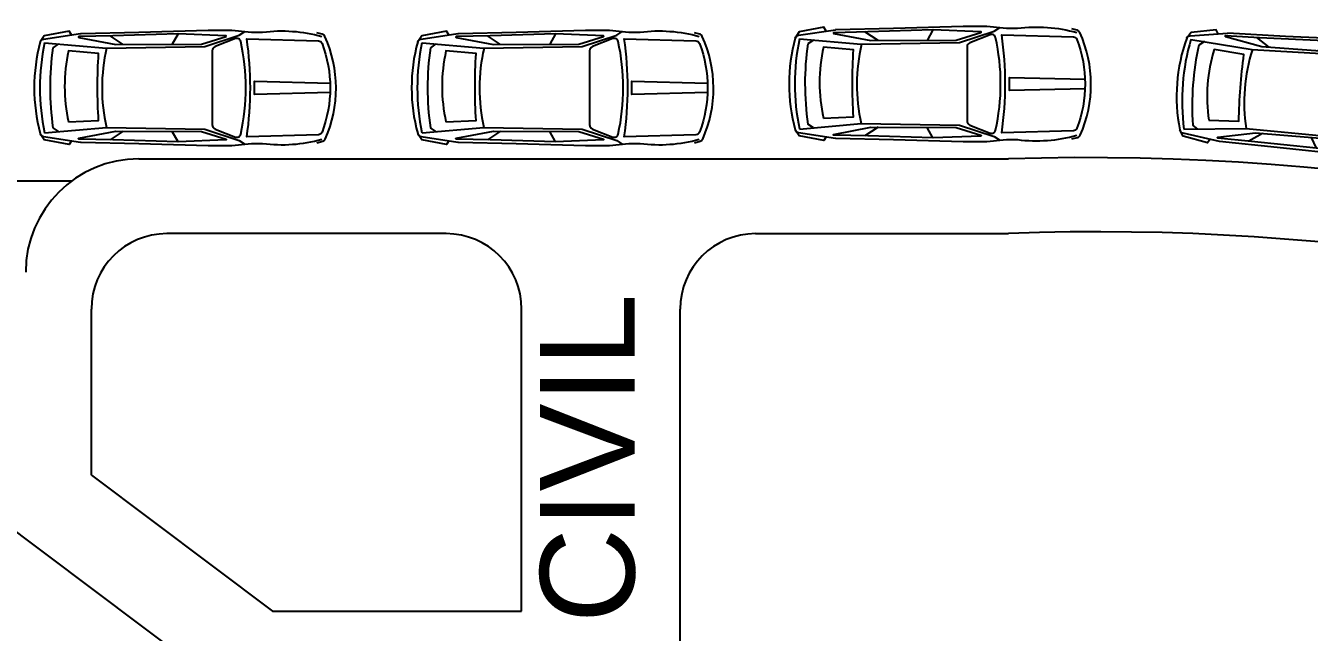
# Model space of a CAD drawing. Extents: x -30 to 1202, y 231 to 898.
# Drawn here: x 69.94 to 86.94, y 381.45 to 389.49 of the extents above; entities that cross this region are included whole.
import ezdxf

# ---------------------------------------------------------------- set-up
doc = ezdxf.new("R2010")
doc.units = 0
doc.header["$LTSCALE"] = 0.04
doc.layers.get('0').update_dxf_attribs({"linetype": 'CONTINUOUS'})
for name, color, linetype in [('LEYENDAS', 3, 'CONTINUOUS'), ('PISO', 1, 'CONTINUOUS'), ('PISOS', 1, 'CONTINUOUS')]:
    doc.layers.add(name, color=color, linetype=linetype)
doc.styles.add('STYLE2', font='arial.ttf')

# ---------------------------------------------------------------- blocks, each defined once
blk = doc.blocks.new('Aupln001')
for p, q in [((-2.821, 0.58), (-2.994, 0.694)), ((-2.093, 0.72), (-2.17, 0.582)), ((-3.678, 0.587), (-3.751, 0.537)), ((-3.678, -0.575), (-3.75, -0.526)), ((-2.821, -0.568), (-2.994, -0.682)), ((-2.093, -0.708), (-2.17, -0.571))]:
    blk.add_line(p, q)
for points in [[(-3.506, 0.706), (-3.537, 0.756), (-3.865, 0.694), (-3.918, 0.613, -0.296775), (-3.875, 0.651), (-3.386, 0.724, -0.031441), (-3.379, 0.725), (-2.615, 0.743, 0.001455), (-2.615, 0.743), (-1.694, 0.77, -0.007326), (-1.692, 0.77), (-1.386, 0.77, -0.025363), (-1.38, 0.77), (-1.12, 0.743, 0.024637), (-1.115, 0.743), (-0.986, 0.743, 0.032795), (-0.973, 0.743, -0.100755), (-0.189, 0.686)], [(-0.253, -0.723), (-0.177, -0.703, 0.226888), (-0.143, -0.674, 0.214205), (-0.149, 0.687, 0.224603), (-0.183, 0.716), (-0.253, 0.734)], [(-3.506, -0.695), (-3.537, -0.745), (-3.865, -0.683), (-3.918, -0.602, 0.296775), (-3.875, -0.64), (-3.386, -0.713, 0.031441), (-3.379, -0.714), (-2.615, -0.732, -0.001455), (-2.615, -0.732), (-1.694, -0.759, 0.007326), (-1.692, -0.759), (-1.386, -0.759, 0.025363), (-1.38, -0.758), (-1.12, -0.732, -0.024637), (-1.115, -0.732), (-0.986, -0.731, -0.032795), (-0.973, -0.732, 0.100755), (-0.189, -0.675)]]:
    blk.add_lwpolyline(points, format="xyb")
for points in [[(-3.862, 0.603), (-3.043, 0.531), (-1.74, 0.554), (-1.283, 0.705), (-1.209, 0.752)], [(-0.079, -0.058), (-1.081, -0.081), (-1.081, 0.092), (-0.079, 0.069)], [(-3.862, -0.592), (-3.043, -0.52), (-1.74, -0.543), (-1.283, -0.693), (-1.209, -0.741)]]:
    blk.add_lwpolyline(points)
for points in [[(-2.957, 0.695, -0.001613), (-2.958, 0.695), (-3.408, 0.684, 0.898845), (-3.409, 0.674), (-2.916, 0.579), (-1.785, 0.584), (-1.458, 0.686, 0.843434), (-1.459, 0.696), (-2.092, 0.72, 0.016499), (-2.095, 0.72)], [(-1.264, 0.62, 0.460891), (-1.334, 0.657), (-1.603, 0.551, 0.30819), (-1.642, 0.494), (-1.642, -0.482, 0.30819), (-1.603, -0.54), (-1.334, -0.646, 0.460891), (-1.264, -0.609, 0.109577)], [(-0.233, -0.616), (-1.183, -0.643, 0.072437), (-1.183, 0.654), (-0.233, 0.627, -0.304109), (-0.186, 0.593, -0.182739), (-0.186, -0.582, -0.304109)], [(-3.545, -0.447), (-3.146, -0.429, -0.030108), (-3.146, 0.459), (-3.545, 0.494, 0.109099)], [(-2.957, -0.683, 0.001613), (-2.958, -0.683), (-3.408, -0.673, -0.898845), (-3.409, -0.663), (-2.916, -0.568), (-1.785, -0.573), (-1.458, -0.675, -0.843434), (-1.459, -0.685), (-2.092, -0.708, -0.016499), (-2.095, -0.708)]]:
    blk.add_lwpolyline(points, format="xyb", close=True)
for centre, radius, start, end in [((-1.703, 0.006), 2.297, 164.6672, 195.3328), ((-1.004, 0.006), 2.92, 168.1984, 191.8016), ((-0.075, 0.009), 3.714, 171.8338, 188.2809), ((-0.749, -0.001), 2.352, 166.9232, 192.7419)]:
    blk.add_arc(centre, radius, start, end)

msp = doc.modelspace()

# ---------------------------------------------------------------- linework, layer by layer
at = {"layer": 'PISO'}
for p, q in [((71.439, 387.722), (82.959, 387.722)), ((45.423, 387.432), (70.553, 387.432)), ((75.509, 386.732), (71.809, 386.732)), ((79.609, 386.732), (82.959, 386.732)), ((70.809, 383.532), (70.809, 385.732)), ((76.509, 381.732), (76.509, 385.732)), ((78.609, 363.232), (78.609, 385.732)), ((68.809, 383.532), (72.809, 380.532)), ((70.809, 383.532), (73.209, 381.732)), ((73.209, 381.732), (76.509, 381.732))]:
    msp.add_line(p, q, dxfattribs=at)
for centre, radius, start, end in [((71.439, 386.222), 1.5, 90, 180), ((84.017, 355.367), 32.372, 43.0717, 91.8718), ((71.809, 385.732), 1, 90, 180), ((75.509, 385.732), 1, 0, 90), ((79.609, 385.732), 1, 90, 180), ((84.167, 355.59), 31.166, 44.8168, 92.221)]:
    msp.add_arc(centre, radius, start, end, dxfattribs=at)

# ---------------------------------------------------------------- block references
at = {"layer": 'PISOS'}
for p in [(74.051, 388.658), (79.051, 388.658), (84.051, 388.71)]:
    msp.add_blockref('Aupln001', p, dxfattribs=at)
at = {"layer": 'PISOS', "rotation": 355.6201406307931}
msp.add_blockref('Aupln001', (89.179, 388.409), dxfattribs=at)

# ---------------------------------------------------------------- texts
at = {"layer": 'LEYENDAS', "style": 'STYLE2'}
msp.add_text('INGRESO A ING. CIVIL', height=1.25, rotation=90, dxfattribs=at).set_placement((78.004, 367.309))

doc.saveas('drawing.dxf')
